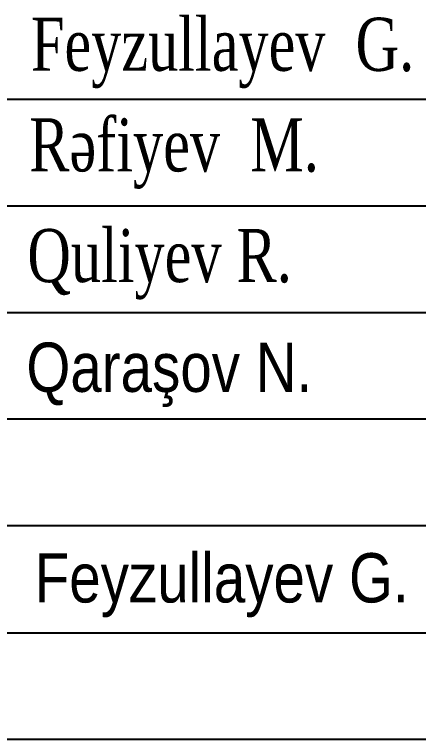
# Model space of a CAD drawing. Header units: millimetres. Extents: x 806395 to 1617731, y -246149 to 193681.
# Drawn here: x 1601483 to 1603293, y -180196 to -176943 of the extents above; entities that cross this region are included whole.
import ezdxf

# ---------------------------------------------------------------- set-up
doc = ezdxf.new("R2010")
doc.units = ezdxf.units.MM
doc.layers.add('TEXT_Ном._пера__1', color=7, linetype='Continuous', lineweight=13)
doc.styles.add('400', font='times.ttf', dxfattribs={"width": 0.75, "height": 300})
doc.styles.add('style6', font='ARIALN.TTF', dxfattribs={"height": 300})

# ---------------------------------------------------------------- blocks, each defined once
blk = doc.blocks.new('vververvg')
at = {"lineweight": 25, "ltscale": 15}
for p, q in [((1597890.3, -47491.3), (1604673.8, -47491.3)), ((1597890.3, -48013.7), (1604673.8, -48013.7)), ((1597890.3, -48536.2), (1604673.8, -48536.2)), ((1597890.3, -49058.6), (1604673.8, -49058.6)), ((1597890.3, -49581), (1604673.8, -49581))]:
    blk.add_line(p, q, dxfattribs=at)
at = {"color": 0, "lineweight": 25, "ltscale": 15}
blk.add_line((1577821.1, -50106.1), (1617212, -50106.1), dxfattribs=at)
at = {"color": 0, "lineweight": 25}
blk.add_line((1617734.5, -50628.5), (1575731.3, -50628.5), dxfattribs=at)
at = {"lineweight": 25, "ltscale": 15, "attachment_point": 1, "style": '400'}
for s, insert, char_height, width in [('{\\fTimes New Roman|b0|i0|c238|p18;Feyzullayev  G.}', (1600094.9, -47092.9), 260.274, 7854.201), ('{\\fTimes New Roman|b0|i0|c238|p18;Rəfiyev  M.}', (1600087, -47585.6), 260.274, 7854.201), ('{\\fTimes New Roman|b0|i0|c238|p18;Quliyev R.}', (1600077.5, -48127.7), 260.276, 7854.273)]:
    blk.add_mtext(s, dxfattribs=dict(at, insert=insert, char_height=char_height, width=width))
at = {"layer": 'TEXT_Ном._пера__1', "linetype": 'Continuous', "lineweight": 25, "insert": (1600771.9, -48842.2), "char_height": 241.477, "attachment_point": 5, "style": 'style6'}
blk.add_mtext('{\\fArial Narrow|b0|i0|c238|p34;Qaraşov N.}', dxfattribs=at)
at = {"layer": 'TEXT_Ном._пера__1', "linetype": 'Continuous', "insert": (1601028.2, -49873), "char_height": 241.477, "attachment_point": 5, "style": 'style6'}
blk.add_mtext('Feyzullayev G.', dxfattribs=at)

msp = doc.modelspace()

# ---------------------------------------------------------------- block references
at = {"xscale": 0.9158549222797927, "yscale": 0.9158549222797927, "zscale": 0.9158549222797927}
msp.add_blockref('vververvg', (136101.965, -133827.421), dxfattribs=at)

doc.saveas('drawing.dxf')
